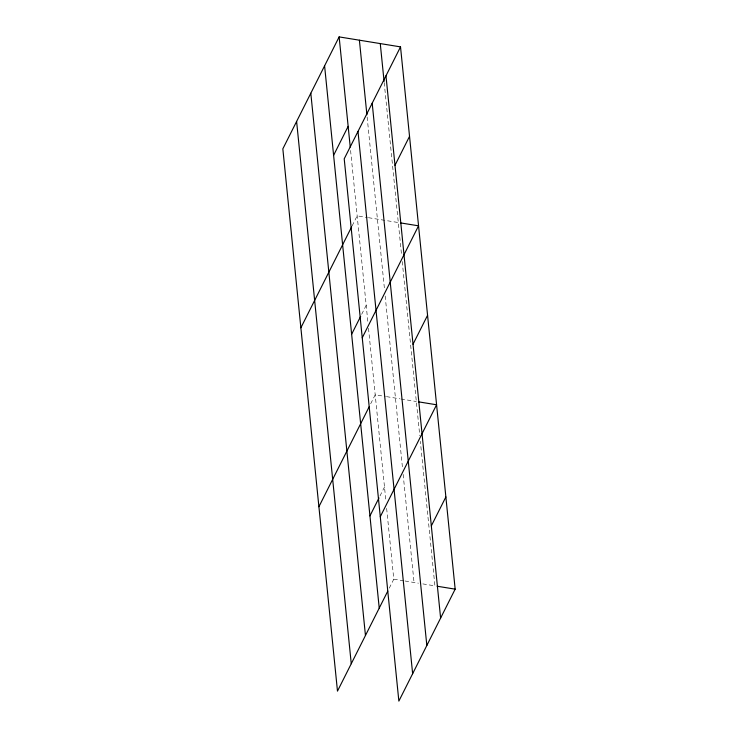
<?xml version="1.0" encoding="UTF-8"?>
<svg xmlns="http://www.w3.org/2000/svg" width="738" height="738" viewBox="0 0 738 738"><rect width="100%" height="100%" fill="white"/><g stroke="black" fill="none" stroke-linecap="round" stroke-linejoin="round"><path stroke-width="0.55" stroke-dasharray="3.69 2.77" d="M352.155 225.828L357.174 215.847L367.303 217.498M361.675 314.305L366.186 305.329M370.688 403.778L375.208 394.802L385.328 396.444M379.978 495.964L384.498 486.988M389.267 588.149L393.788 579.173L386.555 507.476M368.428 217.682L398.299 222.535M386.454 396.629L399.858 398.806M400.955 398.99L416.333 401.49M393.788 579.173L403.907 580.824M405.033 581L418.437 583.186M422.828 583.896L434.913 585.861L420.346 441.324M384.194 82.591L401.647 255.8M402.228 261.538L419.765 435.632M367.137 117.047L384.59 290.265M385.171 296.003L402.57 468.658M403.142 474.35L414.036 582.466M350.587 150.469L368.041 323.678M368.502 328.272L385.983 501.785"/><path stroke-width="1.11" d="M400.522 46.881L344.212 158.827L398.861 701.1L455.161 589.155L400.522 46.881L339.139 36.9L282.839 148.845L337.478 691.119L387.764 591.147M333.604 155.303L348.151 126.373M300.873 327.801L351.657 226.824M394.987 165.284L409.535 136.355M351.639 334.249L360.67 316.298M362.247 337.773L418.547 225.828L400.549 222.904M318.899 506.748L369.184 406.767M413.022 344.231L427.57 315.301M369.941 515.917L378.972 497.956M380.282 516.729L436.582 404.784L418.575 401.85M431.324 525.899L445.872 496.969M437.154 586.23L455.161 589.155M385.974 75.811L440.614 618.084M380.264 43.588L384.083 81.438M372.192 103.2L426.832 645.473M359.397 40.193L366.906 114.759M357.995 131.429L412.643 673.702M339.139 36.9L350.236 147.028M324.591 65.83L379.231 608.103M310.809 93.228L365.458 635.501M296.611 121.447L351.26 663.73"/></g></svg>
